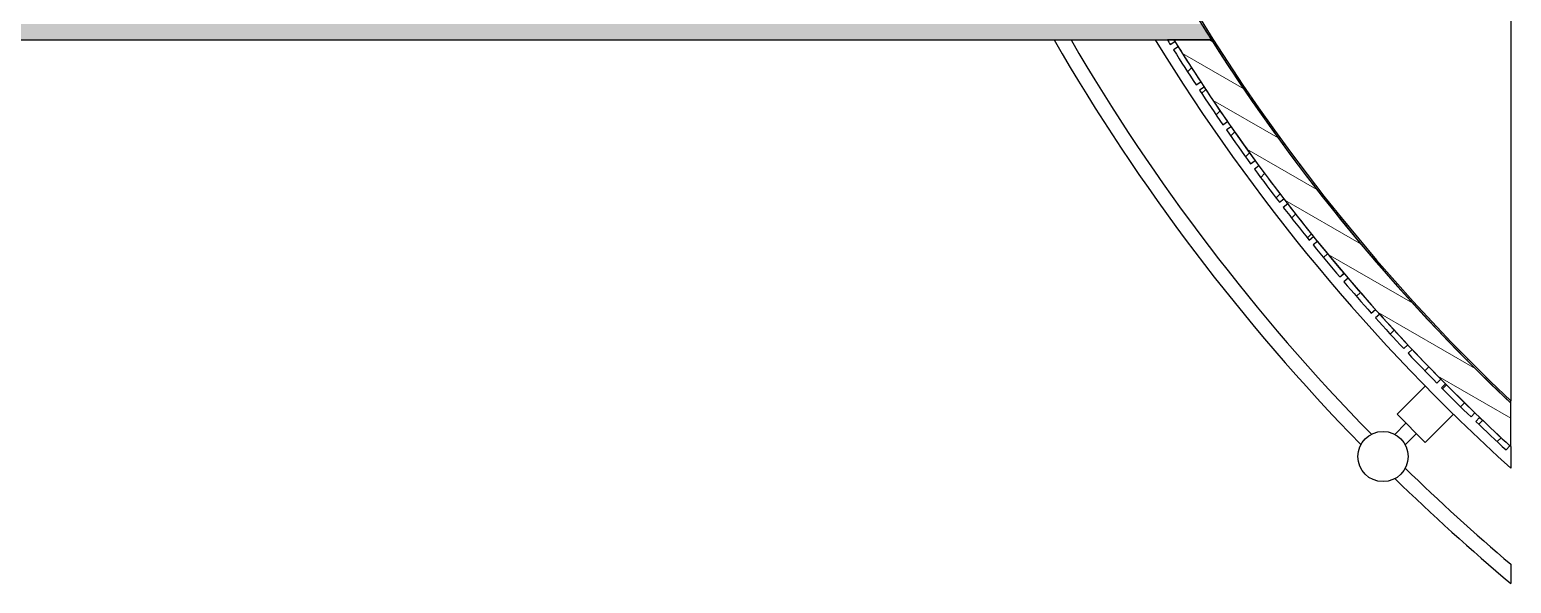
# Model space of a CAD drawing. Header units: millimetres. Extents: x 0 to 118900, y 0 to 84100.
# Drawn here: x 89310 to 107912, y 40847 to 47801 of the extents above; entities that cross this region are included whole.
import ezdxf

# ---------------------------------------------------------------- set-up
doc = ezdxf.new("R2010")
doc.units = ezdxf.units.MM
doc.header["$LTSCALE"] = 100
doc.layers.add('Hatch', color=7, linetype='Continuous', lineweight=18)
doc.layers.add('Visible', color=7, linetype='Continuous', lineweight=25)
pattern_1 = [(45, (0, 0), (-224.5064030267289, 224.5064030267289), [])]

msp = doc.modelspace()

# ---------------------------------------------------------------- hatches: boundary and pattern name
at = {"layer": 'Hatch'}
h = msp.add_hatch(dxfattribs=at)
h.set_pattern_fill('ANSI31', color=256, scale=2540, angle=-14.999977780745, style=0)
h.set_pattern_definition([(30.000022219255, (0, 0), (-158.7501066304332, 274.9630041384224), [])])
edge = h.paths.add_edge_path()
edge.add_ellipse((124332.2622465157, 60471.07866336872), major_axis=(-17332.23359133624, 16427.05325782307), ratio=1, start_angle=37.03822806490627, end_angle=90)
edge.add_line((107905.2089886926, 43138.84507203248), (107905.2089886927, 43111.29982651011))
edge.add_ellipse((124332.2622465159, 60471.07866336886), major_axis=(12800.00000004463, -20183.40902818125), ratio=1, start_angle=269.9999999999993, end_angle=284.19908983171774, ccw=False)
edge.add_ellipse((124332.2622464058, 60471.07866329968), major_axis=(12599.99999993093, -20308.86505926747), ratio=1, start_angle=269.9999999999999, end_angle=270.5659876102085, ccw=False)
edge.add_ellipse((124332.2622465156, 60471.07866336872), major_axis=(-2400.000000000056, -23779.19258511519), ratio=1, start_angle=270.00000000000017, end_angle=307.5795037802839, ccw=False)
edge.add_ellipse((124332.262246393, 60471.07866338189), major_axis=(-2599.999999986878, -23758.15649401633), ratio=1, start_angle=269.99999999999784, end_angle=270.4821088476203, ccw=False)
edge.add_ellipse((124332.2622452239, 60471.0786635121), major_axis=(-2674.835678281266, -23749.84745281678), ratio=1, start_angle=270, end_angle=270.1805070568376, ccw=False)
edge.add_line((100582.4147924071, 63145.91434179336), (100602.2891417411, 63143.67598557709))
h = msp.add_hatch(dxfattribs=at)
h.set_pattern_fill('AR-CONC', color=256, scale=53.83276831363989, angle=45, style=0)
h.set_pattern_definition([(94.99999999999999, (0, 0), (296.9157098436306, 249.1418624759713), [40.37457623522992, -444.1203385875291]), (40.00000000000001, (0, 0), (-339.1422238656139, 233.5094029914689), [32.29966098818394, -355.2962708700233]), (145.45144446, (24.74297526253653, 20.76182175822505), (-42.22651193289242, 482.6512616572995), [34.31310988202922, -377.4442087023215]), (91.18419999999998, (-76.13103104923815, 76.13103104923815), (469.2566819384649, 343.2451468854122), [60.56186435284487, -666.1805078812936]), (141.63563549, (-37.0263071567289, 104.7347681068607), (-15.01937917270851, 726.5871552393688), [51.46969389273873, -566.1666317434706]), (36.18416399, (-76.13103104923815, 76.13103104923815), (-15.01937921644386, 726.5871548115064), [48.4494914822759, -532.9444068433626]), (66, (-19.03275776230953, 95.16378881154768), (380.4747029229627, 73.95679026043541), [40.37457623522991, -444.120338587529]), (11.00000000000004, (-19.03275776230953, 95.16378881154768), (-183.4128675277039, 368.6513384204802), [32.29966098818393, -355.2962708700232]), (116.45144474, (12.67346726607997, 101.3268546204891), (197.061833212235, 442.6081252987059), [34.31310880537387, -377.4442087023215]), (82.50000000000001, (0, 0), (-122.0890499970861, 131.3464732242351), [0, -350.9896494049319, 0, -360.6795477013872, 0, -356.6420900778642]), (52.49999999999999, (0, 0), (-49.996075801911, 250.2736270330803), [0, -205.6411749581044, 0, -342.9147341578861, 0, -135.9277399919407]), (12.5, (-84.88609961990052, -84.88609961990052), (211.7878905167163, 194.6166341134998), [0, -134.5819207840997, 0, -419.8955928463911, 0, -557.1691520461728]), (2.499999999999997, (-122.9516151445196, -122.9516151445196), (183.8873442378317, 260.0982994190829), [0, -174.9564970193296, 0, -278.8537398646546, 0, -395.6708471052531])])
edge = h.paths.add_edge_path()
edge.add_line((84015.67127472504, 47671.07866336875), (84487.76998663791, 47671.07866336875))
edge.add_line((84487.7699866379, 47671.07866336875), (84515.40623267727, 47671.07866336875))
edge.add_line((84515.40623267727, 47671.07866336875), (84570.07553534284, 47671.07866336875))
edge.add_line((84570.07553534284, 47671.07866336875), (103594.4489577994, 47671.07866336872))
edge.add_line((103594.4489577994, 47671.07866336873), (103676.7545065044, 47671.07866336876))
edge.add_line((103676.7545065044, 47671.07866336875), (104148.8532183065, 47671.07866336875))
edge.add_ellipse((124332.2622464979, 60471.07866335752), major_axis=(-12799.99999998876, 20183.40902819148), ratio=1, start_angle=89.43401238992101, end_angle=90.00000000000011, ccw=False)
edge.add_line((104023.3971871385, 47871.07866336838), (84141.12730589311, 47871.07866336879))
edge.add_ellipse((63832.26224654314, 60471.07866335155), major_axis=(20308.86505934998, -12599.99999998278), ratio=0.9999999999999999, start_angle=359.4340123899196, end_angle=360.00000000000006, ccw=False)
h = msp.add_hatch(dxfattribs=at)
h.set_pattern_fill('ANSI31', color=256, scale=2540, style=0)
h.set_pattern_definition(pattern_1)
edge = h.paths.add_edge_path()
edge.add_line((103676.7545065044, 47671.07866327763), (103594.4489577994, 47671.07866327727))
edge.add_ellipse((124332.2622475012, 60471.07866397851), major_axis=(-20737.81328970181, -12800.00000070122), ratio=0.9999999999999999, start_angle=1.176061319008663e-13, end_angle=0.1553660504082868)
edge.add_line((103629.2342670195, 47614.89211835482), (103688.6407030463, 47651.91763114796))
edge.add_ellipse((124332.2622409692, 60471.07865992749), major_axis=(-12819.1610287795, 20643.62153792282), ratio=1, start_angle=89.94683441454032, end_angle=90.00000000000011, ccw=False)
h = msp.add_hatch(dxfattribs=at)
h.set_pattern_fill('ANSI31', color=256, scale=2540, angle=105.00024553567, style=0)
h.set_pattern_definition([(150.00024553567, (0, 0), (-158.7488216702058, -274.9637460072167), [])])
edge = h.paths.add_edge_path()
edge.add_ellipse((124332.2622465159, 60471.0786633689), major_axis=(-16427.05325782331, -17359.77883685881), ratio=0.9999999999999999, start_angle=345.8009101684087, end_angle=360.0000000000001)
edge.add_line((107905.2089886926, 43111.29982651008), (107905.2089886937, 42564.60158760983))
edge.add_ellipse((124332.262220641, 60471.07863518449), major_axis=(-16438.78846052326, -17895.70429155321), ratio=0.9999999999999999, start_angle=0, end_angle=0.037560786510425714, ccw=False)
edge.add_ellipse((124332.2622465292, 60471.07866338328), major_axis=(-16818.74851630126, -17539.0905792284), ratio=0.9999999999999997, start_angle=0, end_angle=1.2286946687577256, ccw=False)
edge.add_ellipse((124332.2622470059, 60471.07866387742), major_axis=(17483.62524092056, -16876.39915590343), ratio=1, start_angle=269.9999999999994, end_angle=270.188628165879, ccw=False)
edge.add_ellipse((124332.2622465214, 60471.07866337447), major_axis=(17117.7225095527, -17247.42230266151), ratio=1, start_angle=270.0000000000004, end_angle=271.22869466875835, ccw=False)
edge.add_ellipse((124332.2622456355, 60471.07866249837), major_axis=(-17303.68339971703, -17060.84818355164), ratio=1, start_angle=1.1368683772161603e-13, end_angle=0.188628165896489, ccw=False)
edge.add_ellipse((124332.2622465025, 60471.07866335599), major_axis=(16685.88035377633, -17665.54264149762), ratio=1, start_angle=270.00000000000045, end_angle=271.22869466876017, ccw=False)
edge.add_ellipse((124332.2622467266, 60471.07866356742), major_axis=(-17720.37977312947, -16627.63184311427), ratio=1, start_angle=1.1368683772161603e-13, end_angle=0.18862816588489295, ccw=False)
edge.add_ellipse((124332.2622465095, 60471.07866336298), major_axis=(16243.82834988499, -18072.85369107666), ratio=1, start_angle=270.0000000000003, end_angle=271.2286946687599, ccw=False)
edge.add_ellipse((124332.2622468834, 60471.07866369843), major_axis=(16184.24129501737, -18126.23330227917), ratio=1, start_angle=269.9999999999996, end_angle=270.18862816588285, ccw=False)
edge.add_ellipse((124332.2622465311, 60471.07866338218), major_axis=(15791.83698307432, -18469.10622366449), ratio=1, start_angle=269.99999999999636, end_angle=271.2286946687578, ccw=False)
edge.add_ellipse((124332.2622466906, 60471.07866351802), major_axis=(-18520.99565186411, -15730.94784413218), ratio=1, start_angle=0, end_angle=0.1886281658809139, ccw=False)
edge.add_ellipse((124332.2622465124, 60471.07866336584), major_axis=(15330.1828202572, -18854.05777802961), ratio=1, start_angle=270.00000000000256, end_angle=271.2286946687593, ccw=False)
edge.add_ellipse((124332.2622451883, 60471.07866229366), major_axis=(15268.02885341304, -18904.42527156883), ratio=1, start_angle=269.9999999999999, end_angle=270.18862816590223, ccw=False)
edge.add_ellipse((124332.2622465083, 60471.07866336282), major_axis=(14859.14834096787, -19227.47280795506), ratio=1, start_angle=269.9999999999957, end_angle=271.22869466875954, ccw=False)
edge.add_ellipse((124332.2622466595, 60471.07866347895), major_axis=(14795.76757972799, -19276.28755065348), ratio=1, start_angle=269.9999999999996, end_angle=270.1886281658809, ccw=False)
edge.add_ellipse((124332.2622464881, 60471.07866334802), major_axis=(-19589.12282617021, -14379.02176434613), ratio=0.9999999999999997, start_angle=0, end_angle=1.228694668760511, ccw=False)
edge.add_ellipse((124332.2622455595, 60471.07866266888), major_axis=(14314.45298849554, -19636.35494643961), ratio=1, start_angle=270.0000000000002, end_angle=270.1886281658925, ccw=False)
edge.add_ellipse((124332.2622464886, 60471.07866334944), major_axis=(13890.09687290748, -19938.78654431174), ratio=1, start_angle=269.9999999999996, end_angle=271.2286946687611, ccw=False)
edge.add_ellipse((124332.2622460469, 60471.07866304345), major_axis=(13824.37959231142, -19984.40714306911), ratio=1, start_angle=269.9999999999999, end_angle=270.1886281658906, ccw=False)
edge.add_ellipse((124332.2622464898, 60471.07866335125), major_axis=(-20276.25000820292, -13392.67283268479), ratio=0.9999999999999999, start_angle=0, end_angle=1.228694668760511, ccw=False)
edge.add_ellipse((124332.2622459885, 60471.07866302176), major_axis=(13325.84725839709, -20320.23117031884), ratio=1, start_angle=270.0000000000003, end_angle=270.1886281658906, ccw=False)
edge.add_ellipse((124332.2622465391, 60471.07866338367), major_axis=(-20601.3067288928, -12887.05401026266), ratio=0.9999999999999999, start_angle=6.821210263296962e-13, end_angle=1.2286946687580098, ccw=False)
edge.add_ellipse((124332.2622476277, 60471.07866406238), major_axis=(12819.16103291441, -20643.6215445814), ratio=1, start_angle=269.999999999995, end_angle=270.18862816587705, ccw=False)
edge.add_ellipse((124332.2622563885, 60471.07866948995), major_axis=(-20655.50774988407, -12800.00000621229), ratio=0.9999999999999999, start_angle=0, end_angle=0.053165585415001715, ccw=False)
edge.add_line((103676.7545065044, 47671.07866327766), (104148.8532183629, 47671.07866327971))
h = msp.add_hatch(dxfattribs=at)
h.set_pattern_fill('ANSI31', color=256, scale=2540, style=0)
h.set_pattern_definition(pattern_1)
edge = h.paths.add_edge_path()
edge.add_ellipse((124332.2622465254, 60471.07866337484), major_axis=(-13325.84725875017, 20320.23117085576), ratio=1, start_angle=88.77130533124165, end_angle=89.99999999999999)
edge.add_line((104012.0310756696, 47145.23140462466), (103953.5586194648, 47106.74783534655))
edge.add_ellipse((124332.2622465232, 60471.0786633736), major_axis=(12924.07952304595, -20660.71316490359), ratio=1, start_angle=270, end_angle=271.22923648178636, ccw=False)
edge.add_line((103671.5490816196, 47546.99914032764), (103730.9555176464, 47584.02465312093))
h = msp.add_hatch(dxfattribs=at)
h.set_pattern_fill('ANSI31', color=256, scale=2540, style=0)
h.set_pattern_definition(pattern_1)
edge = h.paths.add_edge_path()
edge.add_ellipse((124332.2622465366, 60471.07866338287), major_axis=(-13824.37959265083, 19984.40714355883), ratio=1, start_angle=88.77130533124196, end_angle=90)
edge.add_line((104347.8551029778, 46646.69907073204), (104290.3524050426, 46606.78099250691))
edge.add_ellipse((124332.2622464993, 60471.07866335758), major_axis=(-20334.72246441721, -13431.15640196925), ratio=0.9999999999999996, start_angle=0, end_angle=1.2292364817878934, ccw=False)
edge.add_line((103997.5397820821, 47039.92226138834), (104056.0122382868, 47078.40583066656))
h = msp.add_hatch(dxfattribs=at)
h.set_pattern_fill('ANSI31', color=256, scale=2540, style=0)
h.set_pattern_definition(pattern_1)
edge = h.paths.add_edge_path()
edge.add_ellipse((124332.2622465273, 60471.07866337679), major_axis=(-14314.45298920344, 19636.3549474074), ratio=1, start_angle=88.77130533124166, end_angle=90.00000000000006)
edge.add_line((104695.9072991199, 46156.62567417333), (104639.409544521, 46115.29751229446))
edge.add_ellipse((124332.2622465121, 60471.07866336621), major_axis=(13930.01495114936, -19996.28924227049), ratio=1, start_angle=270, end_angle=271.22923648178664, ccw=False)
edge.add_line((104335.9730042417, 46541.06371221686), (104393.4757021768, 46580.9817904419))
h = msp.add_hatch(dxfattribs=at)
h.set_pattern_fill('ANSI31', color=256, scale=2540, style=0)
h.set_pattern_definition(pattern_1)
edge = h.paths.add_edge_path()
edge.add_ellipse((124332.2622465186, 60471.07866337087), major_axis=(-14795.76757961991, 19276.28755051253), ratio=1, start_angle=88.77130533124075, end_angle=90)
edge.add_line((105055.9746960061, 45675.31108375095), (105000.5164549001, 45632.59812632073))
edge.add_ellipse((124332.2622465011, 60471.07866335756), major_axis=(14420.34992623473, -19645.62058078199), ratio=1, start_angle=270, end_angle=271.22923648178755, ccw=False)
edge.add_line((104686.6416657191, 46050.72873712279), (104743.1394203178, 46092.056899002))
h = msp.add_hatch(dxfattribs=at)
h.set_pattern_fill('ANSI31', color=256, scale=2540, style=0)
h.set_pattern_definition(pattern_1)
edge = h.paths.add_edge_path()
edge.add_ellipse((124332.2622465295, 60471.07866337967), major_axis=(-15268.028854499, 18904.42527291007), ratio=1, start_angle=88.77130533124156, end_angle=90)
edge.add_line((105427.8369736194, 45203.04980888069), (105373.4521800994, 45158.97819133832))
edge.add_ellipse((124332.2622465151, 60471.07866336824), major_axis=(-19282.93104906787, -14901.86129840359), ratio=0.9999999999999999, start_angle=0, end_angle=1.2292364817864154, ccw=False)
edge.add_line((105049.3311974473, 45569.21736496468), (105104.7894385531, 45611.93032239506))
h = msp.add_hatch(dxfattribs=at)
h.set_pattern_fill('ANSI31', color=256, scale=2540, style=0)
h.set_pattern_definition(pattern_1)
edge = h.paths.add_edge_path()
edge.add_ellipse((124332.2622464739, 60471.07866333408), major_axis=(-18520.99565164746, -15730.94784394824), ratio=1, start_angle=358.7713053312384, end_angle=360)
edge.add_line((105811.2665948265, 44740.13081938586), (105757.9885261589, 44694.72750851478))
edge.add_ellipse((124332.2622464857, 60471.07866334391), major_axis=(-18908.4425715227, -15374.25443777776), ratio=0.9999999999999999, start_angle=1.1368683772161603e-13, end_angle=1.2292364817885186, ccw=False)
edge.add_line((105423.819674963, 45096.82422556614), (105478.2044684829, 45140.89584310856))
h = msp.add_hatch(dxfattribs=at)
h.set_pattern_fill('ANSI31', color=256, scale=2540, style=0)
h.set_pattern_definition(pattern_1)
edge = h.paths.add_edge_path()
edge.add_ellipse((124332.2622465418, 60471.07866339146), major_axis=(-16184.24129471041, 18126.23330193761), ratio=1, start_angle=88.77130533124223, end_angle=90)
edge.add_line((106206.0289446042, 44286.83736868105), (106153.8902008665, 44240.1301461083))
edge.add_ellipse((124332.2622465549, 60471.0786634031), major_axis=(15837.24029396651, -18522.38429235571), ratio=1, start_angle=269.9999999999999, end_angle=271.22923648178454, ccw=False)
edge.add_line((105809.8779541992, 44633.83836943662), (105863.1560228666, 44679.24168030797))
h = msp.add_hatch(dxfattribs=at)
h.set_pattern_fill('ANSI31', color=256, scale=2540, style=0)
h.set_pattern_definition(pattern_1)
edge = h.paths.add_edge_path()
edge.add_ellipse((124332.2622465154, 60471.07866336843), major_axis=(-17720.37977291826, -16627.63184291529), ratio=0.9999999999999997, start_angle=358.7713053312414, end_angle=360.0000000000001)
edge.add_line((106611.8824735972, 43843.44682045312), (106560.91495773, 43795.46426565103))
edge.add_ellipse((124332.2622465277, 60471.07866337985), major_axis=(16290.53557247457, -18124.99243483257), ratio=1, start_angle=270, end_angle=271.2292364817861, ccw=False)
edge.add_line((106207.2698116952, 44180.54309090529), (106259.4085554331, 44227.25031347777))
h = msp.add_hatch(dxfattribs=at)
h.set_pattern_fill('ANSI31', color=256, scale=2540, style=0)
h.set_pattern_definition(pattern_1)
edge = h.paths.add_edge_path()
edge.add_ellipse((124332.2622465025, 60471.07866335599), major_axis=(-17060.84818440924, 17303.68340058406), ratio=1, start_angle=88.77130533124055, end_angle=90.00000000000006)
edge.add_line((107028.5788459184, 43410.23047894673), (106978.8137442053, 43361.00195174461))
edge.add_ellipse((124332.2622465205, 60471.07866337334), major_axis=(16733.8629085958, -17716.51015738278), ratio=1, start_angle=270.00000000000006, end_angle=271.22923648178573, ccw=False)
edge.add_line((106615.7520891378, 43737.21575477754), (106666.719605005, 43785.19830957951))
h = msp.add_hatch(dxfattribs=at)
h.set_pattern_fill('ANSI31', color=256, scale=2540, style=0)
h.set_pattern_definition(pattern_1)
edge = h.paths.add_edge_path()
edge.add_ellipse((124332.2622465252, 60471.07866337836), major_axis=(-17483.62524042146, 16876.39915542274), ratio=1, start_angle=88.77130533124165, end_angle=90)
edge.add_line((107455.8630911024, 42987.45342295689), (107407.3308540876, 42937.00904557606))
edge.add_ellipse((124332.262246506, 60471.07866335879), major_axis=(17166.95103673941, -17297.18740435891), ratio=1, start_angle=269.99999999999994, end_angle=271.22923648178727, ccw=False)
edge.add_line((107035.074842147, 43304.12762661937), (107084.8399438599, 43353.35615382171))
h = msp.add_hatch(dxfattribs=at)
h.set_pattern_fill('ANSI31', color=256, scale=2540, style=0)
h.set_pattern_definition(pattern_1)
edge = h.paths.add_edge_path()
edge.add_ellipse((124332.262246529, 60471.07866338287), major_axis=(-17895.70431975159, 16438.78848641122), ratio=1, start_angle=88.77130533124165, end_angle=90)
edge.add_line((107893.4737601177, 42575.37434363128), (107846.2040839729, 42523.74498225458))
edge.add_ellipse((124332.2622465215, 60471.0786633748), major_axis=(17589.53495660086, -16867.28075330826), ratio=1, start_angle=270, end_angle=271.22923648178636, ccw=False)
edge.add_line((107464.9814932132, 42881.54370677393), (107513.5137302279, 42931.98808415494))

# ---------------------------------------------------------------- linework, layer by layer
at = {"layer": 'Visible'}
for p, q in [((107905.2089886927, 53192.46311479896), (107905.2089886927, 43138.84507203249)), ((84015.67127472504, 47671.07866336872), (104148.8532183065, 47671.07866336872)), ((103676.7545065043, 47671.07866327764), (103594.4489577994, 47671.07866327727)), ((103629.2342670196, 47614.89211835457), (103688.6407030463, 47651.91763114794)), ((104148.8532183629, 47671.07866327972), (103676.7545065044, 47671.07866327764)), ((103730.9555176463, 47584.02465312102), (103671.5490816196, 47546.99914032764)), ((103953.5586194648, 47106.74783534647), (104012.0310756696, 47145.23140462461)), ((104056.0122382868, 47078.40583066646), (103997.539782082, 47039.92226138832)), ((104290.3524050426, 46606.78099250687), (104347.8551029777, 46646.699070732)), ((104393.4757021768, 46580.98179044193), (104335.9730042416, 46541.0637122168)), ((104639.4095445212, 46115.29751229424), (104695.9072991199, 46156.62567417334)), ((104743.1394203178, 46092.05689900186), (104686.6416657191, 46050.72873712276)), ((105000.5164549001, 45632.59812632061), (105055.9746960061, 45675.31108375094)), ((105104.7894385532, 45611.93032239498), (105049.3311974473, 45569.2173649646)), ((105373.4521800996, 45158.97819133809), (105427.8369736194, 45203.0498088806)), ((105478.2044684828, 45140.89584310862), (105423.8196749629, 45096.82422556608)), ((105757.988526159, 44694.72750851457), (105811.2665948264, 44740.13081938583)), ((105863.1560228666, 44679.24168030784), (105809.8779541992, 44633.83836943658)), ((106153.8902008664, 44240.13014610833), (106206.0289446042, 44286.83736868103)), ((106259.4085554329, 44227.25031347795), (106207.2698116951, 44180.54309090526)), ((106560.91495773, 43795.46426565097), (106611.8824735972, 43843.44682045311)), ((106666.7196050049, 43785.19830957965), (106615.7520891377, 43737.21575477751)), ((106978.8137442056, 43361.00195174434), (107028.5788459184, 43410.23047894673)), ((107084.8399438599, 43353.35615382175), (107035.074842147, 43304.12762661935)), ((106832.2713575425, 43324.64116498864), (106477.8160215554, 42970.1858290016)), ((107407.3308540877, 42937.00904557591), (107455.8630911024, 42987.45342295686)), ((107905.2089886926, 43111.29982651006), (107905.2089886926, 43138.84507203244)), ((107905.2089886926, 42564.60158761073), (107905.2089886926, 43111.29982651006)), ((106449.0124959843, 42717.93656057558), (106589.5388929829, 42858.46295757412)), ((106831.3694121487, 42616.63243840831), (106477.8160215554, 42970.1858290016)), ((106831.3694121487, 42616.63243840831), (107185.8247481357, 42971.08777439535)), ((107513.5137302279, 42931.98808415484), (107464.9814932132, 42881.54370677388)), ((106579.1201437226, 42587.82891283725), (106719.6465407212, 42728.35530983578)), ((107846.2040839729, 42523.7449822545), (107893.4737601177, 42575.37434363122)), ((107905.2089886927, 42564.60158761077), (107905.2089886927, 42294.11738639374)), ((107905.2089886927, 41087.62217943253), (107905.2089886927, 40847.05294832627))]:
    msp.add_line(p, q, dxfattribs=at)
msp.add_circle((106301.0393262588, 42439.85574311169), 315.0000000000002, dxfattribs=at)
for centre, radius, start, end in [((124332.2622465157, 60471.07866336872), 23900.00000000006, 173.5741192067048, 226.5813163333601), ((124332.2622465157, 60471.07866336872), 23880.00000000006, 173.5741192067048, 226.5358911417985), ((124332.2622465158, 60471.07866336872), 23900.00000000003, 211.8162388914363, 212.3822265015159), ((124332.2622465157, 60471.07866336864), 25592, 210.0103411870979, 224.3243020808345), ((124332.2622465157, 60471.07866336864), 25408.00000000001, 210.2502892191955, 224.321859826744), ((124332.2622465157, 60471.07866336864), 24500.00000000001, 211.4966680343744, 227.8949533787135), ((124332.2622465157, 60471.07866336872), 24370.00000000005, 211.6841283688511, 211.8394944192673), ((124332.2622465157, 60471.07866336872), 24300.00000000006, 211.786057927308, 227.4673354803038), ((124332.2622465157, 60471.07866336872), 24300.00000000006, 211.786057927308, 211.8392235127535), ((124332.2622465157, 60471.07866336872), 23900.00000000006, 212.3822265017686, 226.5813163333601), ((124332.2622465157, 60471.07866336872), 24370.00000000006, 212.0275807721261, 213.2568172539131), ((124332.2622465157, 60471.07866336872), 24300.00000000006, 212.02785167864, 213.2565463473992), ((124332.2622465157, 60471.07866336872), 24300.00000000006, 213.4451745132857, 214.6738691820448), ((124332.2622465157, 60471.07866336872), 24370.00000000006, 213.4449036067717, 214.6741400885587), ((124332.2622465157, 60471.07866336872), 24370.00000000006, 214.8622264414174, 216.0914629232043), ((124332.2622465157, 60471.07866336872), 24300.00000000007, 214.8624973479313, 216.0911920166905), ((124332.2622465157, 60471.07866336872), 24370.00000000007, 216.279549276063, 217.50878575785), ((124332.2622465157, 60471.07866336872), 24300.00000000007, 216.279820182577, 217.5085148513361), ((124332.2622465157, 60471.07866336872), 24300.00000000006, 217.6971430172227, 218.9258376859819), ((124332.2622465157, 60471.07866336872), 24370.00000000006, 217.6968721107088, 218.9261085924957), ((124332.2622465157, 60471.07866336872), 24370.00000000006, 219.1141949453544, 220.3434314271414), ((124332.2622465157, 60471.07866336872), 24300.00000000006, 219.1144658518683, 220.3431605206275), ((124332.2622465157, 60471.07866336872), 24300.00000000007, 220.531788686514, 221.7604833552732), ((124332.2622465157, 60471.07866336872), 24370.00000000006, 220.5315177800001, 221.760754261787), ((124332.2622465157, 60471.07866336872), 24370.00000000006, 221.9488406146458, 223.1780770964327), ((124332.2622465157, 60471.07866336872), 24300.00000000006, 221.9491115211596, 223.1778061899189), ((124332.2622465157, 60471.07866336872), 24370.00000000006, 223.3661634492914, 224.5953999310783), ((124332.2622465157, 60471.07866336872), 24300.00000000006, 223.3664343558053, 224.5951290245645), ((124332.2622465157, 60471.07866336872), 24300.00000000006, 224.783757190451, 226.0124518592102), ((124332.2622465157, 60471.07866336872), 24370.00000000006, 224.7834862839371, 226.012722765724), ((124332.2622465157, 60471.07866336872), 24370.00000000007, 226.2008091185828, 227.4300456003697), ((124332.2622465157, 60471.07866336872), 24300.00000000007, 226.2010800250967, 227.4297746938558), ((124332.2622465157, 60471.07866336864), 25408.00000000001, 225.678140173256, 229.7194570125981), ((124332.2622465157, 60471.07866336864), 25592.00000000001, 225.6756979191655, 230.0676743123262)]:
    msp.add_arc(centre, radius, start, end, dxfattribs=at)

doc.saveas('drawing.dxf')
